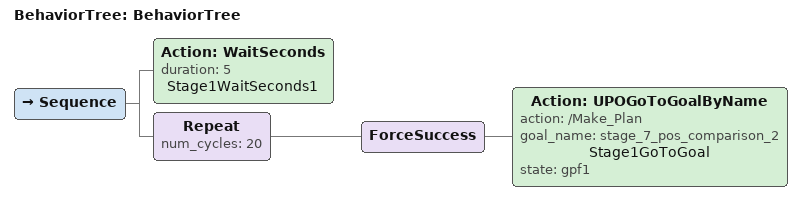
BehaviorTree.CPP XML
<?xml version="1.0"?>
<root main_tree_to_execute="BehaviorTree">
    <BehaviorTree ID="BehaviorTree">
        <Sequence>
            <Action ID="WaitSeconds" duration="5" name="Stage1WaitSeconds1"/>
            <Repeat num_cycles="20">
                <ForceSuccess>
                    <Action ID="UPOGoToGoalByName" action="/Make_Plan" goal_name="stage_7_pos_comparison_2" name="Stage1GoToGoal" state="gpf1"/>
                </ForceSuccess>
            </Repeat>
        </Sequence>
    </BehaviorTree>
</root>
